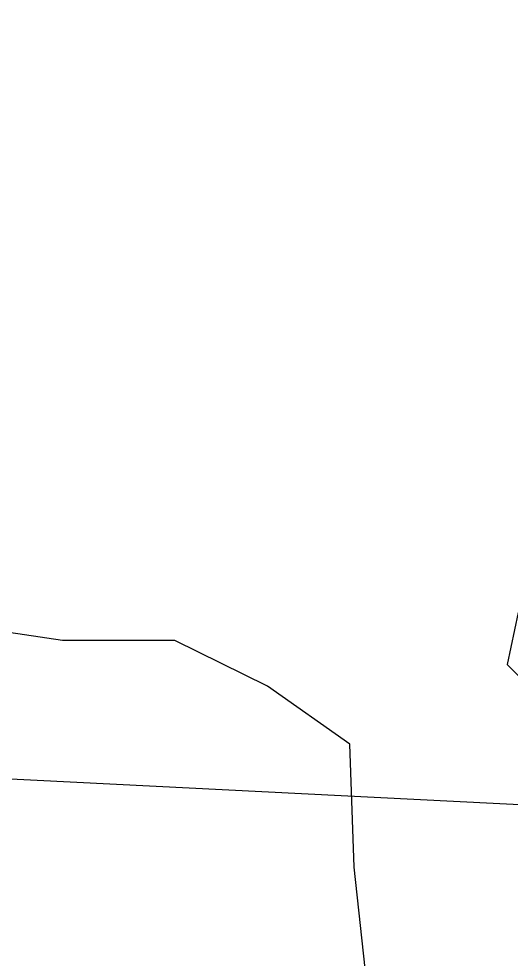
# Model space of a CAD drawing. Header units: inches. Extents: x 653559 to 669309, y 7245317 to 7256454.
# Drawn here: x 657384.5 to 657475.1, y 7247668.4 to 7247841.4 of the extents above; entities that cross this region are included whole.
import ezdxf

# ---------------------------------------------------------------- set-up
doc = ezdxf.new("R2010")
doc.units = ezdxf.units.IN
doc.header["$MEASUREMENT"] = 0
doc.layers.add('Perimetral', color=190, linetype='Continuous')
doc.layers.add('Reserva', color=92, linetype='Continuous')

msp = doc.modelspace()

# ---------------------------------------------------------------- linework, layer by layer
at = {"layer": 'Perimetral', "color": 200}
msp.add_polyline3d([(659144.57, 7248209.18, 0), (657741.32, 7247683.45, 0), (656870.4, 7247727.32, 0), (656094.93, 7247152.32, 0), (655644.01, 7247048.1, 0), (655632.95, 7246936.61, 0), (655650.79, 7246789.02, 0), (655630.98, 7246669.88, 0), (655636.31, 7246617.76, 0), (655813.63, 7245941.26, 0), (655985.29, 7246011.9, 0), (656173.86, 7246099.65, 0), (656194.49, 7246071.11, 0), (656180.54, 7245958.97, 0), (656147.65, 7245877.93, 0), (656073.71, 7245732.02, 0), (656147.27, 7245725.28, 0), (656689.77, 7245811.04, 0), (658274.51, 7246688.88, 0), (658511.69, 7246627.38, 0), (658774.09, 7246779.08, 0), (658953.13, 7247036.61, 0)], dxfattribs=at)
at = {"layer": 'Reserva', "transparency": 33554613}
for points in [[(657448.55, 7247663.89), (657446.17, 7247685.32), (657445.38, 7247707.95), (657430.29, 7247718.66), (657413.23, 7247727), (657392.59, 7247727), (657371.56, 7247730.17), (657355.68, 7247740.89), (657353.7, 7247753.98), (657350.52, 7247762.72), (657343.78, 7247766.68), (657331.87, 7247760.33), (657316.39, 7247752.4), (657302.9, 7247744.86), (657296.62, 7247739.61), (657297.94, 7247721.09), (657315.8, 7247690.66), (657313.82, 7247672.8), (657303.9, 7247659.57)], [(657476.33, 7247732.16), (657474.35, 7247722.63), (657485.06, 7247711.92)]]:
    msp.add_lwpolyline(points, dxfattribs=at)

doc.saveas('drawing.dxf')
